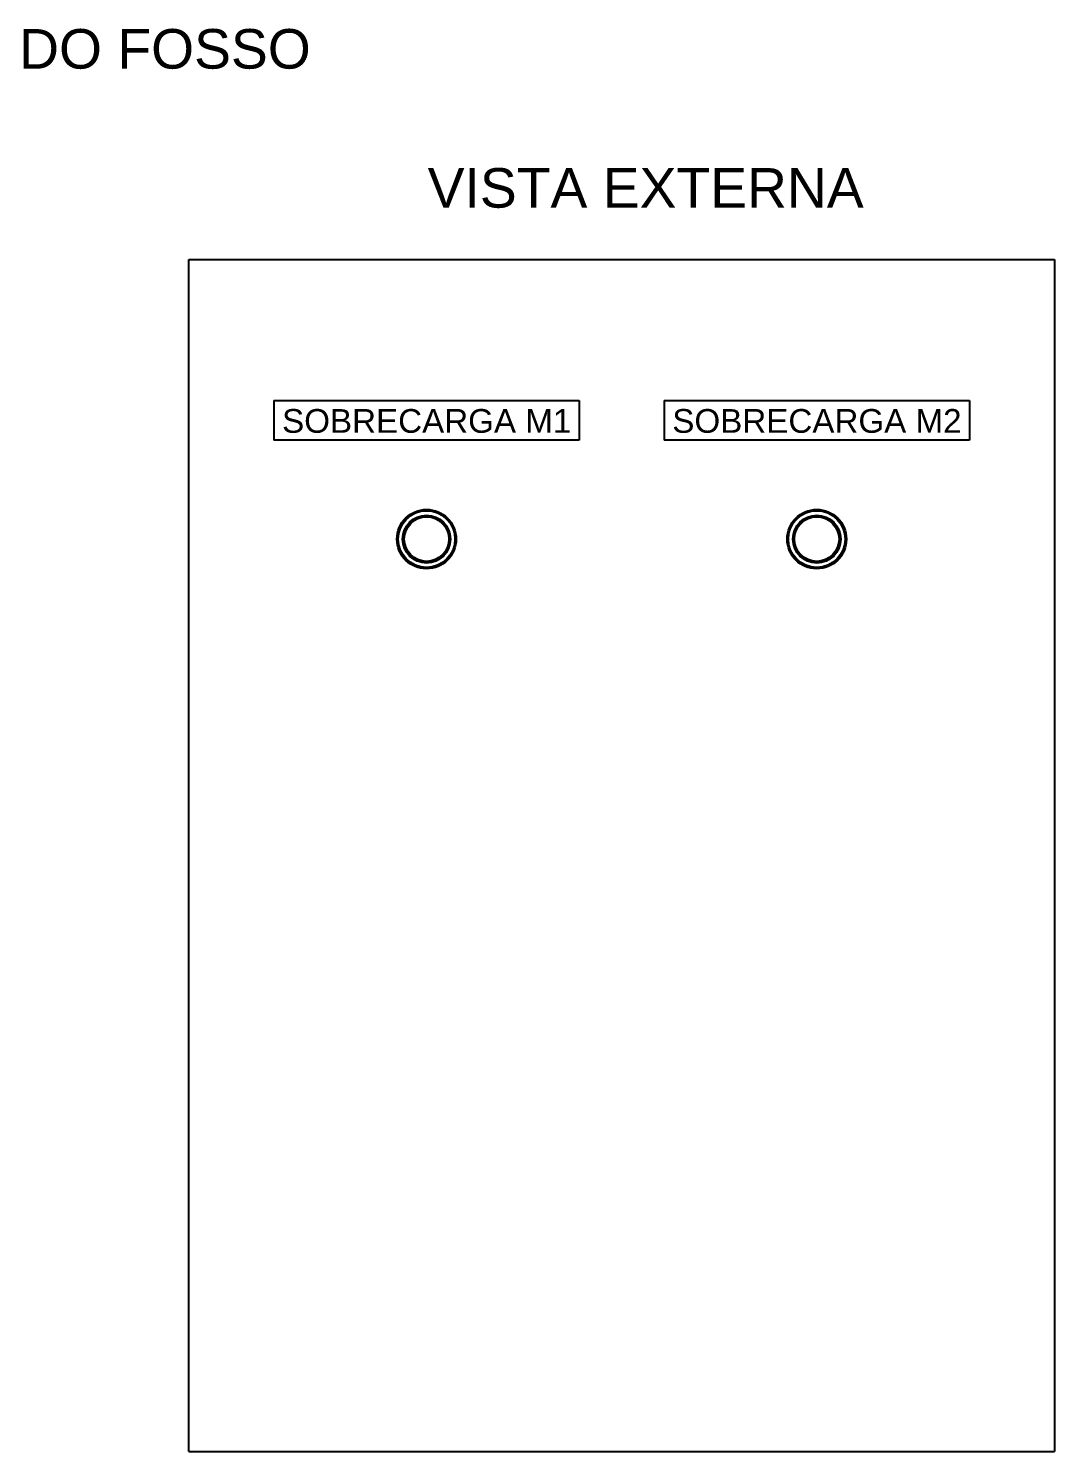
# Model space of a CAD drawing. Header units: millimetres. Extents: x -72 to 2978, y -1067 to 2817.
# Drawn here: x 510 to 1029, y -1067 to -348 of the extents above; entities that cross this region are included whole.
import ezdxf

# ---------------------------------------------------------------- set-up
doc = ezdxf.new("R2010")
doc.units = ezdxf.units.MM
doc.layers.add('00_COMPONENTS', color=7, linetype='Continuous')
doc.styles.get("Standard").update_dxf_attribs({"font": 'arial.ttf'})

msp = doc.modelspace()

# ---------------------------------------------------------------- linework, layer by layer
for p, q in [((591.26, -464.45), (1028.89, -464.45)), ((591.26, -1066.73), (591.26, -464.45)), ((1028.89, -464.45), (1028.89, -1066.73)), ((591.26, -1066.73), (1028.89, -1066.73))]:
    msp.add_line(p, q)
at = {"color": 6}
for p, q in [((634.26, -535.7), (788.54, -535.7)), ((634.26, -535.7), (634.26, -555.7)), ((788.54, -535.7), (788.54, -555.7)), ((831.54, -535.7), (985.82, -535.7)), ((831.54, -535.7), (831.54, -555.7)), ((985.82, -535.7), (985.82, -555.7)), ((788.54, -555.7), (634.26, -555.7)), ((985.82, -555.7), (831.54, -555.7))]:
    msp.add_line(p, q, dxfattribs=at)
at = {"layer": '00_COMPONENTS', "color": 7}
for p, q in [((710.9, -594.16), (710.9, -593.81)), ((711.9, -594.22), (711.9, -593.82)), ((908.18, -594.16), (908.18, -593.81)), ((909.18, -594.22), (909.18, -593.82)), ((710.9, -617.13), (710.9, -617.53)), ((711.9, -617.19), (711.9, -617.53)), ((908.18, -617.13), (908.18, -617.53)), ((909.18, -617.19), (909.18, -617.53))]:
    msp.add_line(p, q, dxfattribs=at)
for centre, radius in [((711.4, -605.67), 15), ((711.4, -605.67), 14.34), ((711.4, -605.67), 12.08), ((711.4, -605.67), 11.9), ((711.4, -605.67), 11.55), ((711.4, -605.67), 11.25), ((908.68, -605.67), 15), ((908.68, -605.67), 14.34), ((908.68, -605.67), 12.08), ((908.68, -605.67), 11.9), ((908.68, -605.67), 11.55), ((908.68, -605.67), 11.25)]:
    msp.add_circle(centre, radius, dxfattribs=at)

# ---------------------------------------------------------------- texts
at = {"color": 6, "attachment_point": 1}
for s, width, insert, char_height in [('{\\C256;TALHA DO FOSSO}', 254.2606, (407.61, -347.92), 20), ('{\\C256;VISTA EXTERNA}', 227.5814, (711.97, -418.18), 20), ('\\pxqc;{\\C256;SOBRECARGA M1}', 154.4475, (634.26, -539.94), 12), ('\\pxqc;{\\C256;SOBRECARGA M2}', 154.4475, (831.54, -539.94), 12)]:
    msp.add_mtext_dynamic_manual_height_columns(s, width=width, gutter_width=12.5, heights=[0], dxfattribs=dict(at, insert=insert, char_height=char_height))

doc.saveas('drawing.dxf')
